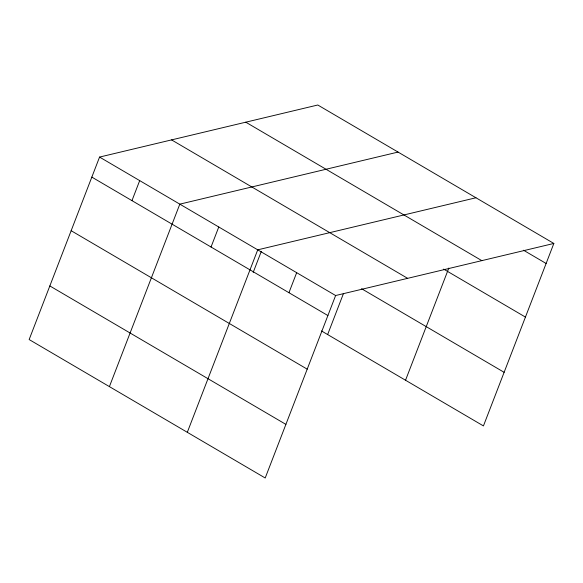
<?xml version="1.0" encoding="UTF-8"?>
<svg xmlns="http://www.w3.org/2000/svg" width="583" height="583" viewBox="0 0 583 583"><rect width="100%" height="100%" fill="white"/><g stroke="black" fill="none" stroke-linecap="round" stroke-linejoin="round"><path stroke-width="0.87" d="M553.85 243.454L317.793 105.006L99.562 157.075L29.15 339.546L265.207 477.994L335.619 295.523L553.85 243.454L483.438 425.925L321.466 330.933M131.962 200.639L139.694 180.606M109.407 386.616L179.819 204.145L398.051 152.076M211.039 247.017L218.771 226.991M187.311 432.309L257.722 249.837L475.954 197.768M253.197 272.399L261.279 251.462M288.942 292.702L296.667 272.676M327.639 334.547L343.474 293.511M405.542 380.24L448.83 268.049M523.534 250.231L546.125 263.48M245.778 122.19L481.835 260.637M443.641 269.113L525.436 317.086M171.577 139.891L407.634 278.339M361.569 288.709L504.127 372.318M99.562 157.075L335.619 295.523M91.83 177.101L327.894 315.549M71.148 230.708L307.205 369.156M49.832 285.94L285.896 424.388"/></g></svg>
